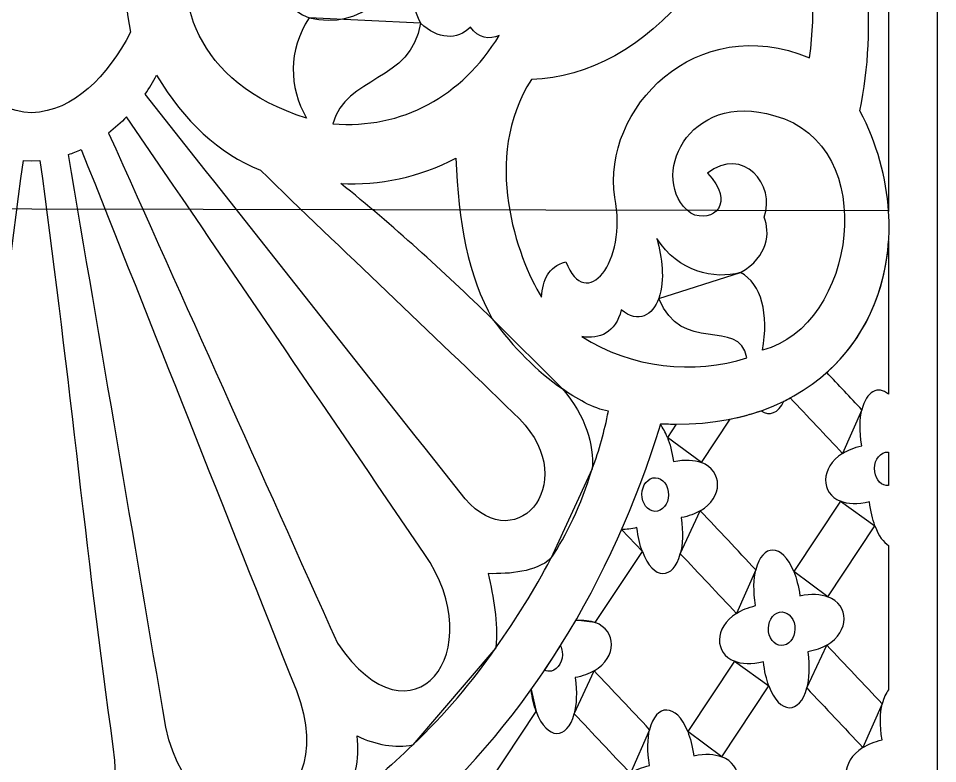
# Model space of a CAD drawing. Header units: centimetres. Extents: x 1.8 to 13.7, y -5.9 to 9.6.
# Drawn here: x 10.825 to 13.716, y -4.361 to -2.018 of the extents above; entities that cross this region are included whole.
import ezdxf

# ---------------------------------------------------------------- set-up
doc = ezdxf.new("R2010")
doc.units = ezdxf.units.CM
doc.header["$MEASUREMENT"] = 0
doc.layers.add('layer 1', color=7, linetype='Continuous')

msp = doc.modelspace()

# ---------------------------------------------------------------- linework, layer by layer
at = {"layer": 'layer 1', "color": 250}
for points, knots in [([(8.01713, 9.60241), (8.01713, 9.60241), (13.71558, 9.60241), (13.71558, 9.60241), (13.71558, 9.60241), (13.71558, 9.60241), (13.71558, -5.90262), (13.71558, -5.90262), (13.71558, -5.90262), (13.71558, -5.90262), (8.01713, -5.90262), (8.01713, -5.90262), (8.01713, -5.90262), (8.01713, -5.90262), (8.01713, 9.60241), (8.01713, 9.60241)], [0, 0, 0, 0, 0.2, 0.2, 0.2, 0.2, 0.4, 0.4, 0.4, 0.4, 0.6, 0.6, 0.6, 0.6, 1, 1, 1, 1]), ([(11.73084, -2.33167), (11.67466, -2.2315), (11.67271, -2.12149), (11.73863, -2.01639), (11.73863, -2.01639), (11.51328, -1.91539), (11.63213, -1.64278), (11.7737, -1.70848), (11.7737, -1.70848), (11.76412, -1.98374), (12.06447, -1.75179), (11.8867, -1.56807), (11.8867, -1.56807), (11.43682, -1.22754), (11.02347, -2.11224), (11.73084, -2.33167)], [0, 0, 0, 0, 0.2, 0.2, 0.2, 0.2, 0.4, 0.4, 0.4, 0.4, 0.6, 0.6, 0.6, 0.6, 1, 1, 1, 1]), ([(13.56159, -1.28115), (13.51205, -1.34337), (13.45395, -1.40066), (13.39014, -1.45469), (13.39014, -1.45469), (13.49491, -1.75095), (13.52704, -2.03638), (13.47148, -2.30877), (13.47148, -2.30877), (13.52509, -2.41207), (13.55478, -2.52002), (13.56159, -2.62504), (13.56159, -2.62504), (13.56159, -2.62504), (13.56159, -1.28115), (13.56159, -1.28115)], [0, 0, 0, 0, 0.2, 0.2, 0.2, 0.2, 0.4, 0.4, 0.4, 0.4, 0.6, 0.6, 0.6, 0.6, 1, 1, 1, 1]), ([(12.46933, -2.8947), (12.39398, -2.76923), (12.27948, -2.45822), (12.43798, -2.21018), (12.43798, -2.21018), (12.79533, -2.20291), (13.15652, -1.80013), (13.1304, -1.30951), (13.1304, -1.30951), (13.26228, -1.56737), (13.35587, -1.83577), (13.31276, -2.14172), (13.31276, -2.14172), (12.95468, -1.99402), (12.65929, -2.30265), (12.70013, -2.58126), (12.70013, -2.58126), (12.74147, -2.78544), (12.60943, -2.94515), (12.54626, -2.78301), (12.54626, -2.78301), (12.48927, -2.80102), (12.47503, -2.83826), (12.46933, -2.8947)], [0, 0, 0, 0, 0.1428571, 0.1428571, 0.1428571, 0.1428571, 0.2857143, 0.2857143, 0.2857143, 0.2857143, 0.4285714, 0.4285714, 0.4285714, 0.4285714, 0.5714286, 0.5714286, 0.5714286, 0.5714286, 0.7142857, 0.7142857, 0.7142857, 0.7142857, 1, 1, 1, 1]), ([(10.86639, -1.60367), (10.78848, -1.73399), (10.6425, -1.74445), (10.53494, -1.68473), (10.53494, -1.68473), (10.57768, -1.80678), (10.58044, -1.9323), (10.55562, -2.0613), (10.55562, -2.0613), (10.62819, -2.20144), (10.73315, -2.3091), (10.86639, -2.31498), (10.86639, -2.31498), (10.99963, -2.3091), (11.1046, -2.20144), (11.17717, -2.0613), (11.17717, -2.0613), (11.15234, -1.9323), (11.15511, -1.80678), (11.19786, -1.68473), (11.19786, -1.68473), (11.09029, -1.74445), (10.94431, -1.73399), (10.86639, -1.60367)], [0, 0, 0, 0, 0.1428571, 0.1428571, 0.1428571, 0.1428571, 0.2857143, 0.2857143, 0.2857143, 0.2857143, 0.4285714, 0.4285714, 0.4285714, 0.4285714, 0.5714286, 0.5714286, 0.5714286, 0.5714286, 0.7142857, 0.7142857, 0.7142857, 0.7142857, 1, 1, 1, 1]), ([(12.0893, -2.03298), (12.0486, -1.94913), (12.04315, -1.86528), (12.05374, -1.78141), (12.05374, -1.78141), (12.01924, -1.93473), (11.90687, -2.05528), (11.73863, -2.01639), (11.73863, -2.01639), (11.73863, -2.01639), (12.0893, -2.03298), (12.0893, -2.03298)], [0, 0, 0, 0, 0.25, 0.25, 0.25, 0.25, 0.5, 0.5, 0.5, 0.5, 1, 1, 1, 1]), ([(12.33709, -2.07214), (12.21863, -2.26347), (12.03311, -2.36692), (11.81311, -2.34954), (11.81311, -2.34954), (11.85306, -2.19872), (12.06076, -2.21882), (12.0893, -2.03298), (12.0893, -2.03298), (12.14503, -2.08573), (12.2035, -2.08665), (12.24675, -2.04603), (12.24675, -2.04603), (12.27034, -2.07946), (12.30698, -2.08609), (12.33709, -2.07214)], [0, 0, 0, 0, 0.2, 0.2, 0.2, 0.2, 0.4, 0.4, 0.4, 0.4, 0.6, 0.6, 0.6, 0.6, 1, 1, 1, 1]), ([(11.25898, -2.19648), (11.24728, -2.2184), (11.23713, -2.23598), (11.22309, -2.25612), (11.22309, -2.25612), (11.55851, -2.6804), (11.89392, -3.10467), (12.22933, -3.52896), (12.22933, -3.52896), (12.39819, -3.72366), (12.60797, -3.46093), (12.38087, -3.25846), (12.38087, -3.25846), (12.12533, -3.00924), (11.84127, -2.74459), (11.58573, -2.49539), (11.58573, -2.49539), (11.4536, -2.44249), (11.34716, -2.34172), (11.25898, -2.19648)], [0, 0, 0, 0, 0.1666667, 0.1666667, 0.1666667, 0.1666667, 0.3333333, 0.3333333, 0.3333333, 0.3333333, 0.5, 0.5, 0.5, 0.5, 0.6666667, 0.6666667, 0.6666667, 0.6666667, 1, 1, 1, 1]), ([(13.16987, -2.64333), (13.18948, -2.69151), (13.18392, -2.76599), (13.09612, -2.8173), (13.09612, -2.8173), (13.1631, -2.85337), (13.18451, -2.9476), (13.16508, -3.06086), (13.16508, -3.06086), (13.45733, -2.98764), (13.54243, -2.41578), (13.20312, -2.32419), (13.20312, -2.32419), (12.92859, -2.24), (12.80147, -2.52563), (12.93915, -2.63089), (12.93915, -2.63089), (13.01049, -2.66597), (13.08264, -2.59681), (12.99147, -2.50461), (12.99147, -2.50461), (13.10316, -2.41847), (13.20868, -2.54064), (13.16987, -2.64333)], [0, 0, 0, 0, 0.1428571, 0.1428571, 0.1428571, 0.1428571, 0.2857143, 0.2857143, 0.2857143, 0.2857143, 0.4285714, 0.4285714, 0.4285714, 0.4285714, 0.5714286, 0.5714286, 0.5714286, 0.5714286, 0.7142857, 0.7142857, 0.7142857, 0.7142857, 1, 1, 1, 1]), ([(11.82788, -3.98233), (11.58806, -3.4477), (11.34824, -2.91308), (11.1084, -2.37845), (11.1084, -2.37845), (11.12829, -2.36229), (11.1474, -2.34546), (11.16514, -2.3275), (11.16514, -2.3275), (11.47697, -2.78505), (11.78881, -3.24262), (12.10063, -3.70017), (12.10063, -3.70017), (12.31549, -4.00794), (12.06274, -4.32854), (11.82788, -3.98233)], [0, 0, 0, 0, 0.2, 0.2, 0.2, 0.2, 0.4, 0.4, 0.4, 0.4, 0.6, 0.6, 0.6, 0.6, 1, 1, 1, 1]), ([(11.02226, -2.43021), (11.00959, -2.43572), (10.99556, -2.44157), (10.98199, -2.44594), (10.98199, -2.44594), (11.08378, -3.04564), (11.18643, -3.64703), (11.28822, -4.24671), (11.28822, -4.24671), (11.38235, -4.68667), (11.85638, -4.54209), (11.69892, -4.13126), (11.69892, -4.13126), (11.47337, -3.56517), (11.24781, -2.9963), (11.02226, -2.43021)], [0, 0, 0, 0, 0.2, 0.2, 0.2, 0.2, 0.4, 0.4, 0.4, 0.4, 0.6, 0.6, 0.6, 0.6, 1, 1, 1, 1]), ([(10.86639, -2.46591), (10.86639, -2.46591), (10.84072, -2.46478), (10.84072, -2.46478), (10.84072, -2.46478), (10.75558, -3.06833), (10.69613, -3.70325), (10.611, -4.3068), (10.611, -4.3068), (10.57757, -4.55236), (10.66918, -4.69856), (10.86639, -4.70206), (10.86639, -4.70206), (11.06361, -4.69856), (11.15521, -4.55236), (11.12179, -4.3068), (11.12179, -4.3068), (11.03665, -3.70325), (10.9772, -3.06833), (10.89207, -2.46478), (10.89207, -2.46478), (10.89207, -2.46478), (10.86639, -2.46591), (10.86639, -2.46591)], [0, 0, 0, 0, 0.1428571, 0.1428571, 0.1428571, 0.1428571, 0.2857143, 0.2857143, 0.2857143, 0.2857143, 0.4285714, 0.4285714, 0.4285714, 0.4285714, 0.5714286, 0.5714286, 0.5714286, 0.5714286, 0.7142857, 0.7142857, 0.7142857, 0.7142857, 1, 1, 1, 1]), ([(12.31504, -2.96274), (12.24057, -2.83008), (12.20679, -2.65742), (12.20084, -2.45739), (12.20084, -2.45739), (12.0857, -2.51695), (11.96008, -2.54463), (11.83826, -2.5368), (11.83826, -2.5368), (12.00408, -2.66976), (12.15682, -2.81053), (12.31504, -2.96274)], [0, 0, 0, 0, 0.25, 0.25, 0.25, 0.25, 0.5, 0.5, 0.5, 0.5, 1, 1, 1, 1]), ([(13.56158, -2.62355), (13.58597, -2.98772), (13.33449, -3.31675), (12.84478, -3.29244), (12.84478, -3.29244), (12.69162, -3.79457), (12.42203, -4.22457), (12.07824, -4.52903), (12.07824, -4.52903), (11.73444, -4.83348), (11.31642, -5.01242), (10.86639, -5.01242), (10.86639, -5.01242), (10.41637, -5.01242), (9.99836, -4.83348), (9.65456, -4.52903), (9.65456, -4.52903), (9.31076, -4.22457), (9.04118, -3.79457), (8.88802, -3.29244), (8.88802, -3.29244), (8.39325, -3.31699), (8.14166, -2.9809), (8.17207, -2.61226), (8.17207, -2.61226), (8.17207, -2.61226), (13.56158, -2.62355), (13.56158, -2.62355)], [0, 0, 0, 0, 0.125, 0.125, 0.125, 0.125, 0.25, 0.25, 0.25, 0.25, 0.375, 0.375, 0.375, 0.375, 0.5, 0.5, 0.5, 0.5, 0.625, 0.625, 0.625, 0.625, 0.75, 0.75, 0.75, 0.75, 1, 1, 1, 1]), ([(12.83927, -2.89849), (12.85808, -2.83581), (12.8493, -2.77314), (12.8328, -2.71046), (12.8328, -2.71046), (12.89962, -2.81521), (13.01289, -2.84005), (13.09612, -2.8173), (13.09612, -2.8173), (13.09612, -2.8173), (12.83927, -2.89849), (12.83927, -2.89849)], [0, 0, 0, 0, 0.25, 0.25, 0.25, 0.25, 0.5, 0.5, 0.5, 0.5, 1, 1, 1, 1]), ([(13.56159, -2.71795), (13.551, -2.87831), (13.485, -3.02588), (13.367, -3.13146), (13.367, -3.13146), (13.40382, -3.17051), (13.44064, -3.20958), (13.47744, -3.24863), (13.47744, -3.24863), (13.49134, -3.19035), (13.52841, -3.17161), (13.56159, -3.1996), (13.56159, -3.1996), (13.56159, -3.1996), (13.56159, -2.71795), (13.56159, -2.71795)], [0, 0, 0, 0, 0.2, 0.2, 0.2, 0.2, 0.4, 0.4, 0.4, 0.4, 0.6, 0.6, 0.6, 0.6, 1, 1, 1, 1]), ([(12.83927, -2.89849), (12.90745, -3.07788), (13.09215, -2.95662), (13.11513, -3.08491), (13.11513, -3.08491), (12.95184, -3.13953), (12.7505, -3.11748), (12.59671, -3.01877), (12.59671, -3.01877), (12.65224, -3.02688), (12.70302, -3.00791), (12.72037, -2.93456), (12.72037, -2.93456), (12.77586, -2.97866), (12.81787, -2.9516), (12.83927, -2.89849)], [0, 0, 0, 0, 0.2, 0.2, 0.2, 0.2, 0.4, 0.4, 0.4, 0.4, 0.6, 0.6, 0.6, 0.6, 1, 1, 1, 1]), ([(12.53582, -3.18298), (12.45357, -3.12568), (12.38338, -3.05479), (12.31504, -2.96274), (12.31504, -2.96274), (12.31504, -2.96274), (12.53582, -3.18298), (12.53582, -3.18298)], [0, 0, 0, 0, 0.3333333, 0.3333333, 0.3333333, 0.3333333, 1, 1, 1, 1]), ([(12.62899, -3.4346), (12.63474, -3.35732), (12.61056, -3.27038), (12.53582, -3.18298), (12.53582, -3.18298), (12.57642, -3.21164), (12.63299, -3.24519), (12.68018, -3.2532), (12.68018, -3.2532), (12.66719, -3.31656), (12.65263, -3.37412), (12.62899, -3.4346)], [0, 0, 0, 0, 0.25, 0.25, 0.25, 0.25, 0.5, 0.5, 0.5, 0.5, 1, 1, 1, 1]), ([(13.25227, -3.21139), (13.24569, -3.21492), (13.239, -3.21834), (13.2322, -3.22166), (13.2322, -3.22166), (13.21541, -3.25925), (13.18687, -3.27006), (13.16059, -3.25154), (13.16059, -3.25154), (13.12985, -3.26227), (13.09742, -3.27114), (13.06331, -3.27788), (13.06331, -3.27788), (13.06331, -3.27788), (12.97264, -3.41451), (12.97264, -3.41451), (12.97264, -3.41451), (13.04005, -3.44023), (13.04255, -3.52345), (12.96917, -3.56636), (12.96917, -3.56636), (13.02734, -3.62807), (13.08552, -3.68979), (13.14371, -3.75152), (13.14371, -3.75152), (13.16304, -3.67042), (13.22727, -3.66584), (13.26342, -3.75733), (13.26342, -3.75733), (13.26342, -3.75733), (13.41005, -3.53641), (13.41005, -3.53641), (13.41005, -3.53641), (13.34793, -3.511), (13.34517, -3.43107), (13.41675, -3.38586), (13.41675, -3.38586), (13.36192, -3.3277), (13.3071, -3.26955), (13.25227, -3.21139)], [0, 0, 0, 0, 0.0909091, 0.0909091, 0.0909091, 0.0909091, 0.1818182, 0.1818182, 0.1818182, 0.1818182, 0.2727273, 0.2727273, 0.2727273, 0.2727273, 0.3636364, 0.3636364, 0.3636364, 0.3636364, 0.4545455, 0.4545455, 0.4545455, 0.4545455, 0.5454545, 0.5454545, 0.5454545, 0.5454545, 0.6363636, 0.6363636, 0.6363636, 0.6363636, 0.7272727, 0.7272727, 0.7272727, 0.7272727, 0.8181818, 0.8181818, 0.8181818, 0.8181818, 1, 1, 1, 1]), ([(13.47744, -3.24863), (13.47065, -3.27712), (13.4694, -3.31503), (13.47686, -3.36157), (13.47686, -3.36157), (13.4529, -3.36719), (13.43292, -3.37564), (13.41675, -3.38586), (13.41675, -3.38586), (13.41675, -3.38586), (13.47744, -3.24863), (13.47744, -3.24863)], [0, 0, 0, 0, 0.25, 0.25, 0.25, 0.25, 0.5, 0.5, 0.5, 0.5, 1, 1, 1, 1]), ([(12.89338, -3.29362), (12.87743, -3.29359), (12.86127, -3.29327), (12.84478, -3.29244), (12.84478, -3.29244), (12.84449, -3.29338), (12.84419, -3.29432), (12.84391, -3.29526), (12.84391, -3.29526), (12.85179, -3.30561), (12.85919, -3.31892), (12.86569, -3.33536), (12.86569, -3.33536), (12.86569, -3.33536), (12.89338, -3.29362), (12.89338, -3.29362)], [0, 0, 0, 0, 0.2, 0.2, 0.2, 0.2, 0.4, 0.4, 0.4, 0.4, 0.6, 0.6, 0.6, 0.6, 1, 1, 1, 1]), ([(12.97264, -3.41451), (12.95035, -3.40601), (12.92099, -3.40376), (12.88492, -3.41137), (12.88492, -3.41137), (12.88044, -3.38108), (12.87377, -3.35582), (12.86569, -3.33536), (12.86569, -3.33536), (12.86569, -3.33536), (12.97264, -3.41451), (12.97264, -3.41451)], [0, 0, 0, 0, 0.25, 0.25, 0.25, 0.25, 0.5, 0.5, 0.5, 0.5, 1, 1, 1, 1]), ([(13.56159, -3.38144), (13.55834, -3.38116), (13.55502, -3.38139), (13.55166, -3.38214), (13.55166, -3.38214), (13.52898, -3.38719), (13.51373, -3.41471), (13.51773, -3.44339), (13.51773, -3.44339), (13.52146, -3.47015), (13.54063, -3.48869), (13.56159, -3.48699), (13.56159, -3.48699), (13.56159, -3.48699), (13.56159, -3.38144), (13.56159, -3.38144)], [0, 0, 0, 0, 0.2, 0.2, 0.2, 0.2, 0.4, 0.4, 0.4, 0.4, 0.6, 0.6, 0.6, 0.6, 1, 1, 1, 1]), ([(12.62899, -3.4346), (12.59346, -3.55102), (12.54936, -3.64224), (12.49943, -3.71621), (12.49943, -3.71621), (12.49943, -3.71621), (12.62899, -3.4346), (12.62899, -3.4346)], [0, 0, 0, 0, 0.3333333, 0.3333333, 0.3333333, 0.3333333, 1, 1, 1, 1]), ([(12.86863, -3.50594), (12.86464, -3.47726), (12.84287, -3.45799), (12.82019, -3.46305), (12.82019, -3.46305), (12.7975, -3.46811), (12.78225, -3.49563), (12.78625, -3.52431), (12.78625, -3.52431), (12.79025, -3.55299), (12.81201, -3.57227), (12.83471, -3.56722), (12.83471, -3.56722), (12.8574, -3.56216), (12.87264, -3.53463), (12.86863, -3.50594)], [0, 0, 0, 0, 0.2, 0.2, 0.2, 0.2, 0.4, 0.4, 0.4, 0.4, 0.6, 0.6, 0.6, 0.6, 1, 1, 1, 1]), ([(13.41005, -3.53639), (13.4328, -3.54571), (13.4635, -3.54771), (13.50146, -3.53796), (13.50146, -3.53796), (13.50501, -3.56788), (13.51094, -3.59297), (13.51842, -3.61339), (13.51842, -3.61339), (13.51842, -3.61339), (13.41005, -3.53639), (13.41005, -3.53639)], [0, 0, 0, 0, 0.25, 0.25, 0.25, 0.25, 0.5, 0.5, 0.5, 0.5, 1, 1, 1, 1]), ([(12.90639, -3.70137), (12.91365, -3.6729), (12.91571, -3.63485), (12.90951, -3.58778), (12.90951, -3.58778), (12.93316, -3.5833), (12.953, -3.5758), (12.96917, -3.56634), (12.96917, -3.56634), (12.96917, -3.56634), (12.90639, -3.70137), (12.90639, -3.70137)], [0, 0, 0, 0, 0.25, 0.25, 0.25, 0.25, 0.5, 0.5, 0.5, 0.5, 1, 1, 1, 1]), ([(13.54144, -4.17349), (13.54599, -4.15441), (13.55303, -4.13957), (13.56159, -4.12922), (13.56159, -4.12922), (13.56159, -4.12922), (13.56159, -3.67565), (13.56159, -3.67565), (13.56159, -3.67565), (13.54553, -3.66587), (13.53008, -3.64532), (13.51842, -3.61341), (13.51842, -3.61341), (13.51842, -3.61341), (13.37037, -3.83648), (13.37037, -3.83648), (13.37037, -3.83648), (13.43779, -3.8622), (13.44029, -3.94542), (13.36691, -3.98831), (13.36691, -3.98831), (13.42509, -4.05004), (13.48326, -4.11176), (13.54144, -4.17349)], [0, 0, 0, 0, 0.1428571, 0.1428571, 0.1428571, 0.1428571, 0.2857143, 0.2857143, 0.2857143, 0.2857143, 0.4285714, 0.4285714, 0.4285714, 0.4285714, 0.5714286, 0.5714286, 0.5714286, 0.5714286, 0.7142857, 0.7142857, 0.7142857, 0.7142857, 1, 1, 1, 1]), ([(12.72178, -3.6253), (12.73623, -3.62541), (12.75232, -3.62342), (12.76998, -3.61888), (12.76998, -3.61888), (12.77353, -3.6488), (12.77946, -3.67387), (12.78694, -3.69433), (12.78694, -3.69433), (12.78694, -3.69433), (12.72178, -3.6253), (12.72178, -3.6253)], [0, 0, 0, 0, 0.25, 0.25, 0.25, 0.25, 0.5, 0.5, 0.5, 0.5, 1, 1, 1, 1]), ([(12.80996, -4.2544), (12.82929, -4.17329), (12.89354, -4.16871), (12.92967, -4.2602), (12.92967, -4.2602), (12.92967, -4.2602), (13.0763, -4.03928), (13.0763, -4.03928), (13.0763, -4.03928), (13.01418, -4.01388), (13.01143, -3.93394), (13.083, -3.88875), (13.083, -3.88875), (13.02412, -3.82628), (12.96526, -3.76384), (12.90639, -3.70139), (12.90639, -3.70139), (12.88533, -3.78402), (12.82051, -3.78613), (12.78694, -3.69433), (12.78694, -3.69433), (12.78694, -3.69433), (12.6389, -3.91739), (12.6389, -3.91739), (12.6389, -3.91739), (12.7063, -3.94311), (12.70881, -4.02634), (12.63542, -4.06923), (12.63542, -4.06923), (12.69361, -4.13095), (12.75178, -4.19268), (12.80996, -4.2544)], [0, 0, 0, 0, 0.1111111, 0.1111111, 0.1111111, 0.1111111, 0.2222222, 0.2222222, 0.2222222, 0.2222222, 0.3333333, 0.3333333, 0.3333333, 0.3333333, 0.4444444, 0.4444444, 0.4444444, 0.4444444, 0.5555556, 0.5555556, 0.5555556, 0.5555556, 0.6666667, 0.6666667, 0.6666667, 0.6666667, 0.7777778, 0.7777778, 0.7777778, 0.7777778, 1, 1, 1, 1]), ([(12.49943, -3.71621), (12.44693, -3.81488), (12.38899, -3.90857), (12.32617, -3.99659), (12.32617, -3.99659), (12.3346, -3.91504), (12.3179, -3.83907), (12.30245, -3.76389), (12.30245, -3.76389), (12.37078, -3.76483), (12.45116, -3.75884), (12.49943, -3.71621)], [0, 0, 0, 0, 0.25, 0.25, 0.25, 0.25, 0.5, 0.5, 0.5, 0.5, 1, 1, 1, 1]), ([(13.14371, -3.75152), (13.13692, -3.78001), (13.13565, -3.81791), (13.14312, -3.86444), (13.14312, -3.86444), (13.11916, -3.87008), (13.09918, -3.87853), (13.083, -3.88875), (13.083, -3.88875), (13.083, -3.88875), (13.14371, -3.75152), (13.14371, -3.75152)], [0, 0, 0, 0, 0.25, 0.25, 0.25, 0.25, 0.5, 0.5, 0.5, 0.5, 1, 1, 1, 1]), ([(13.37037, -3.83647), (13.34808, -3.82796), (13.31873, -3.82573), (13.28265, -3.83333), (13.28265, -3.83333), (13.27819, -3.80304), (13.2715, -3.77779), (13.26342, -3.75733), (13.26342, -3.75733), (13.26342, -3.75733), (13.37037, -3.83647), (13.37037, -3.83647)], [0, 0, 0, 0, 0.25, 0.25, 0.25, 0.25, 0.5, 0.5, 0.5, 0.5, 1, 1, 1, 1]), ([(13.26638, -3.92791), (13.26237, -3.89923), (13.2406, -3.87996), (13.21792, -3.88501), (13.21792, -3.88501), (13.19523, -3.89006), (13.17999, -3.9176), (13.18398, -3.94628), (13.18398, -3.94628), (13.18799, -3.97496), (13.20976, -3.99424), (13.23244, -3.98918), (13.23244, -3.98918), (13.25513, -3.98412), (13.27038, -3.9566), (13.26638, -3.92791)], [0, 0, 0, 0, 0.2, 0.2, 0.2, 0.2, 0.4, 0.4, 0.4, 0.4, 0.6, 0.6, 0.6, 0.6, 1, 1, 1, 1]), ([(12.6389, -3.91739), (12.62234, -3.91108), (12.60191, -3.90822), (12.57771, -3.91028), (12.57771, -3.91028), (12.57771, -3.91028), (12.6389, -3.91739), (12.6389, -3.91739)], [0, 0, 0, 0, 0.3333333, 0.3333333, 0.3333333, 0.3333333, 1, 1, 1, 1]), ([(13.30412, -4.12334), (13.31138, -4.09485), (13.31346, -4.05682), (13.30724, -4.00975), (13.30724, -4.00975), (13.3309, -4.00527), (13.35073, -3.99777), (13.3669, -3.98831), (13.3669, -3.98831), (13.3669, -3.98831), (13.30412, -4.12334), (13.30412, -4.12334)], [0, 0, 0, 0, 0.25, 0.25, 0.25, 0.25, 0.5, 0.5, 0.5, 0.5, 1, 1, 1, 1]), ([(12.32617, -3.99659), (12.2519, -4.10489), (12.16489, -4.20679), (12.06514, -4.3022), (12.06514, -4.3022), (12.06514, -4.3022), (12.32617, -3.99659), (12.32617, -3.99659)], [0, 0, 0, 0, 0.3333333, 0.3333333, 0.3333333, 0.3333333, 1, 1, 1, 1]), ([(12.52943, -3.99055), (12.51311, -4.01664), (12.49642, -4.04236), (12.47936, -4.06767), (12.47936, -4.06767), (12.48606, -4.07078), (12.49346, -4.07177), (12.50097, -4.07009), (12.50097, -4.07009), (12.52365, -4.06503), (12.5389, -4.03752), (12.5349, -4.00883), (12.5349, -4.00883), (12.53397, -4.00216), (12.53207, -3.996), (12.52943, -3.99055)], [0, 0, 0, 0, 0.2, 0.2, 0.2, 0.2, 0.4, 0.4, 0.4, 0.4, 0.6, 0.6, 0.6, 0.6, 1, 1, 1, 1]), ([(13.0763, -4.03928), (13.09905, -4.04858), (13.12976, -4.05059), (13.16771, -4.04085), (13.16771, -4.04085), (13.17126, -4.07077), (13.17719, -4.09584), (13.18468, -4.11628), (13.18468, -4.11628), (13.18468, -4.11628), (13.0763, -4.03928), (13.0763, -4.03928)], [0, 0, 0, 0, 0.25, 0.25, 0.25, 0.25, 0.5, 0.5, 0.5, 0.5, 1, 1, 1, 1]), ([(12.57264, -4.20426), (12.5799, -4.17577), (12.58198, -4.13774), (12.57577, -4.09067), (12.57577, -4.09067), (12.59941, -4.08617), (12.61926, -4.07869), (12.63542, -4.06923), (12.63542, -4.06923), (12.63542, -4.06923), (12.57264, -4.20426), (12.57264, -4.20426)], [0, 0, 0, 0, 0.25, 0.25, 0.25, 0.25, 0.5, 0.5, 0.5, 0.5, 1, 1, 1, 1]), ([(12.43708, -4.12851), (12.4407, -4.15546), (12.44629, -4.17831), (12.45318, -4.1972), (12.45318, -4.1972), (12.45318, -4.1972), (12.43708, -4.12851), (12.43708, -4.12851)], [0, 0, 0, 0, 0.3333333, 0.3333333, 0.3333333, 0.3333333, 1, 1, 1, 1]), ([(13.2077, -4.67636), (13.22703, -4.59526), (13.29127, -4.59068), (13.32742, -4.68217), (13.32742, -4.68217), (13.32742, -4.68217), (13.47403, -4.46125), (13.47403, -4.46125), (13.47403, -4.46125), (13.41193, -4.43585), (13.40917, -4.35591), (13.48073, -4.31072), (13.48073, -4.31072), (13.42187, -4.24825), (13.36299, -4.1858), (13.30412, -4.12334), (13.30412, -4.12334), (13.28306, -4.20599), (13.21824, -4.2081), (13.18468, -4.11628), (13.18468, -4.11628), (13.18468, -4.11628), (13.03663, -4.33936), (13.03663, -4.33936), (13.03663, -4.33936), (13.10403, -4.36508), (13.10655, -4.44829), (13.03317, -4.4912), (13.03317, -4.4912), (13.09134, -4.55292), (13.14952, -4.61463), (13.2077, -4.67636)], [0, 0, 0, 0, 0.1111111, 0.1111111, 0.1111111, 0.1111111, 0.2222222, 0.2222222, 0.2222222, 0.2222222, 0.3333333, 0.3333333, 0.3333333, 0.3333333, 0.4444444, 0.4444444, 0.4444444, 0.4444444, 0.5555556, 0.5555556, 0.5555556, 0.5555556, 0.6666667, 0.6666667, 0.6666667, 0.6666667, 0.7777778, 0.7777778, 0.7777778, 0.7777778, 1, 1, 1, 1]), ([(13.54144, -4.17349), (13.53465, -4.20198), (13.53338, -4.23988), (13.54085, -4.28641), (13.54085, -4.28641), (13.5169, -4.29205), (13.49692, -4.3005), (13.48073, -4.31072), (13.48073, -4.31072), (13.48073, -4.31072), (13.54144, -4.17349), (13.54144, -4.17349)], [0, 0, 0, 0, 0.25, 0.25, 0.25, 0.25, 0.5, 0.5, 0.5, 0.5, 1, 1, 1, 1]), ([(12.47622, -4.75728), (12.49555, -4.67618), (12.55979, -4.6716), (12.59593, -4.76309), (12.59593, -4.76309), (12.59593, -4.76309), (12.74256, -4.54217), (12.74256, -4.54217), (12.74256, -4.54217), (12.68044, -4.51676), (12.67768, -4.43683), (12.74926, -4.39162), (12.74926, -4.39162), (12.69038, -4.32917), (12.63152, -4.26671), (12.57264, -4.20426), (12.57264, -4.20426), (12.55158, -4.28691), (12.48676, -4.28902), (12.45318, -4.1972), (12.45318, -4.1972), (12.45318, -4.1972), (12.30515, -4.42027), (12.30515, -4.42027), (12.30515, -4.42027), (12.37256, -4.44599), (12.37507, -4.52921), (12.30168, -4.57212), (12.30168, -4.57212), (12.35986, -4.63383), (12.41803, -4.69555), (12.47622, -4.75728)], [0, 0, 0, 0, 0.1111111, 0.1111111, 0.1111111, 0.1111111, 0.2222222, 0.2222222, 0.2222222, 0.2222222, 0.3333333, 0.3333333, 0.3333333, 0.3333333, 0.4444444, 0.4444444, 0.4444444, 0.4444444, 0.5555556, 0.5555556, 0.5555556, 0.5555556, 0.6666667, 0.6666667, 0.6666667, 0.6666667, 0.7777778, 0.7777778, 0.7777778, 0.7777778, 1, 1, 1, 1]), ([(11.84417, -4.48932), (11.92124, -4.43317), (11.99505, -4.3706), (12.06514, -4.3022), (12.06514, -4.3022), (12.01062, -4.31317), (11.94818, -4.30176), (11.88969, -4.27428), (11.88969, -4.27428), (11.89782, -4.34846), (11.88496, -4.41763), (11.84417, -4.48932)], [0, 0, 0, 0, 0.25, 0.25, 0.25, 0.25, 0.5, 0.5, 0.5, 0.5, 1, 1, 1, 1]), ([(12.80996, -4.2544), (12.80317, -4.28289), (12.80191, -4.32079), (12.80937, -4.36733), (12.80937, -4.36733), (12.78542, -4.37296), (12.76543, -4.3814), (12.74926, -4.39162), (12.74926, -4.39162), (12.74926, -4.39162), (12.80996, -4.2544), (12.80996, -4.2544)], [0, 0, 0, 0, 0.25, 0.25, 0.25, 0.25, 0.5, 0.5, 0.5, 0.5, 1, 1, 1, 1]), ([(13.03663, -4.33936), (13.01434, -4.33085), (12.98499, -4.32862), (12.9489, -4.33621), (12.9489, -4.33621), (12.94444, -4.30593), (12.93776, -4.28068), (12.92967, -4.2602), (12.92967, -4.2602), (12.92967, -4.2602), (13.03663, -4.33936), (13.03663, -4.33936)], [0, 0, 0, 0, 0.25, 0.25, 0.25, 0.25, 0.5, 0.5, 0.5, 0.5, 1, 1, 1, 1])]:
    msp.add_open_spline(points, degree=3, knots=knots, dxfattribs=at)

doc.saveas('drawing.dxf')
